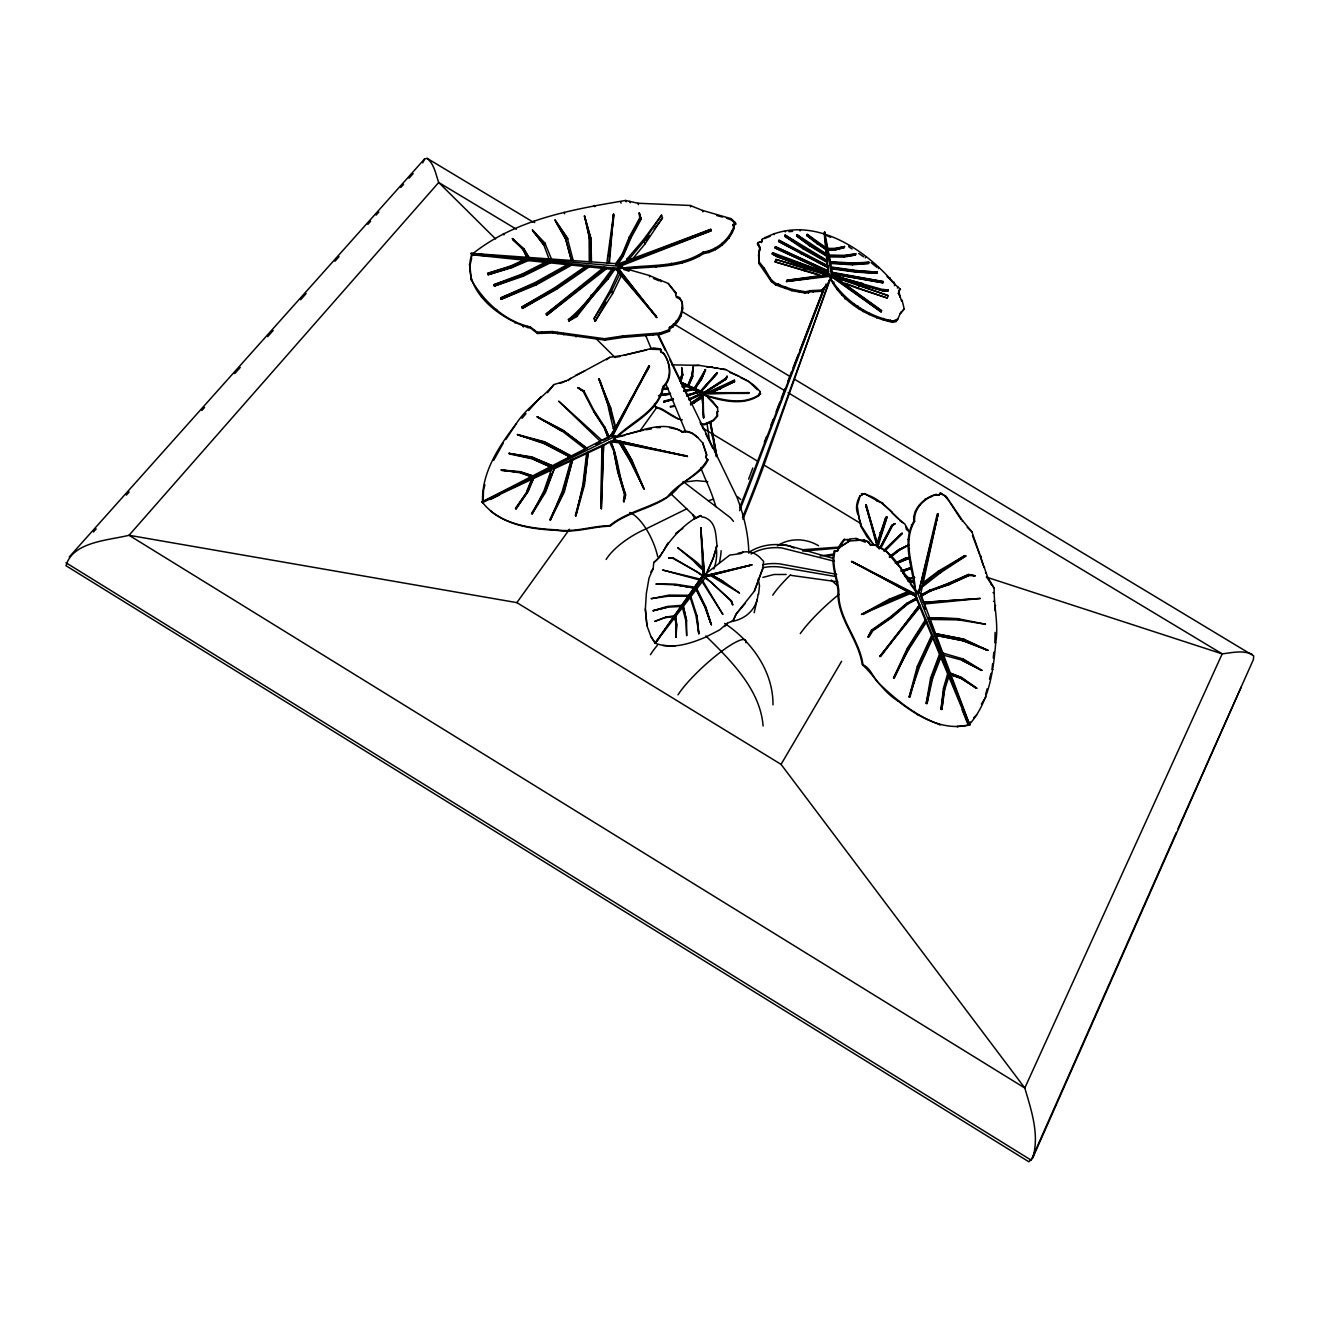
<?xml version="1.0" encoding="UTF-8"?>
<svg xmlns="http://www.w3.org/2000/svg" width="1320" height="1320" viewBox="0 0 1320 1320"><rect width="100%" height="100%" fill="white"/><g stroke="black" fill="none" stroke-linecap="round" stroke-linejoin="round"><path stroke-width="1.5" d="M860.128 495.776L857.274 505.824L859.122 517.869L861.382 526.053L873.163 544.087L866.943 536.712L860.788 526.202L858.544 515.559C855.03 509.487 856.466 501.435 860.128 495.776L861.811 495.198L861.993 493.63C880.126 496.584 891.149 513.348 904.745 523.974L909.43 531.993L906.361 529.403L905.701 526.235M600.864 508.216L601.937 445.483L601.359 508.761L603.587 444.708L601.359 508.761M995.098 632.395L994.851 642.708L995.709 642.774C993.382 671.566 988.928 702.636 968.913 724.961C942.678 731.379 917.647 716.413 897.732 700.804C882.568 691.564 874.747 675.724 862.191 664.636C858.561 638.616 836.418 617.859 838.018 590.667C836.863 577.582 830.329 564.3 834.289 551.149L837.721 550.77L838.942 548.014L849.304 541.101L838.134 548.014L837.721 550.77M995.709 642.774C998.827 624.244 993.745 606.292 994.174 588.225L987.723 577.401L971.866 531.729L963.006 521.202L946.357 496.683L940.78 493.168L938.091 495.231L935.632 494.555C924.115 497.656 912.532 508.563 913.786 521.317C901.477 542.586 912.631 567.765 914.958 590.386L920.733 593.917L969.771 725.076L956.901 726.528L957.743 726.643M484.885 484.72L483.483 490.561L483.153 503.068L482.014 501.98L610.071 435.996L615.697 436.062L616.688 437.25C633.369 422.07 658.993 411.147 663.481 387.04C672.986 378.543 670.676 362.62 663.531 353.347L661.106 352.258L660.511 348.942L653.664 347.952L623.931 355.245L609.757 357.291L566.412 380.737L553.921 384.582C542.091 398.277 526.119 408.061 516.054 423.984C498.745 446.671 481.255 472.758 482.592 502.524C500.148 524.832 530.31 529.106 556.908 530.376C575.272 533.231 592.449 526.449 610.071 526.218C630.564 509.025 661.452 508.365 678.81 486.783C688.363 477.807 702.24 472.444 707.933 459.954L707.487 459.36C698.742 476.041 678.645 482.295 667.26 496.98C648.829 508.282 626.456 511.945 609.576 525.673C591.938 525.904 574.744 532.702 556.38 529.848C533.494 528.561 509.14 525.723 490.611 510.988L491.172 511.533M674.965 617.446L676.302 625.548L676.054 637.329L676.698 625.086L675.527 616.473L676.698 625.086M676.054 637.329L676.434 625.614L675.246 619.08M692.769 376.216L688.512 385.82L692.769 376.216L693.132 366.943L691.894 376.266L687.836 385.506L691.828 375.573L693.132 366.943M907.22 591.938L888.871 599.395L861.531 614.394L911.064 593.208L851.516 561.479L916.377 594.495L915.552 594.462C915.651 570.322 901.197 544.005 914.628 521.301C913.357 508.546 924.941 497.64 936.474 494.521L938.932 495.214L940.78 493.168M645.348 609.031L646.915 625.433L645.348 609.031L646.355 593.389L649.044 578.011L653.169 568.573L650.76 572.187M608.784 263.142L613.553 214.054L609.477 262.498M622.149 443.289L632.065 460.581L644.259 489.225L629.722 460.135L618.585 441.589L622.149 443.289L687.423 456.472L613.701 439.808C629.558 421.855 658.416 412.335 663.019 386.413C672.523 377.933 670.23 361.993 663.086 352.704L660.643 351.632L660.511 348.942M758.571 594.38L759.495 585.849L758.224 578.869M992.607 663.663L991.996 669.388L992.855 669.471M993.217 657.954L993.828 652.229M949.212 675.675L944.74 689.238L941.87 709.434L941.028 709.335L943.47 688.248L947.644 673.843L940.384 656.386M941.87 709.434L944.311 688.347L948.486 673.926L947.644 673.843M861.993 493.63L861.811 495.198M575.306 515.46L583.985 484.374L588.241 451.935L584.496 484.935L575.833 516.005L582.83 484.836L586.723 452.644M575.833 516.005L583.357 485.397L585.535 467.296M586.03 463.287L586.756 457.248M653.169 568.573L653.779 562.485C661.93 557.172 674.949 529.931 663.812 550.423M739.299 592.861L710.259 575.438L705.986 576.642L706.431 573.226L729.762 555.093L740.833 553.608L743.044 552.206L738.276 553.163M701.959 424.677L704.715 424.727L713.279 420.849L717.453 416.262L716.743 412.632L717.667 411.345L716.743 412.632M717.453 416.262L717.618 413.787M606.854 263.01L613.553 214.054M608.47 256.245L609.312 250.123M609.873 246.048L614.031 215.44M623.419 501.286L624.409 494.126L617.711 471.883L613.866 451.754L618.206 472.461L624.904 494.686L623.914 501.847L625.301 494.175L618.849 472.758L614.41 451.374L610.648 441.375C618.503 458.172 618.601 477.543 625.795 494.736L623.914 501.847M941.028 709.335L943.899 689.139L947.727 677.523M761.739 240.504L761.409 242.583L762.168 239.316C809.704 212.239 864.699 247.83 895.009 284.493L899.926 288.733L898.375 293.452L899.035 295.086L899.514 293.914M809.853 291.885L821.172 291.308L827.095 285.236L821.634 290.087L810.332 290.664L808.599 292.809L805.035 293.007L791.934 290.713L775.566 284.839L771.408 281.605L759.016 263.587L758.571 255.156L760.072 247.434L757.68 242.732L761.838 241.395M758.571 255.156L760.072 247.434M941.226 656.469L932.613 678.364L927.036 703.543L926.195 703.444L930.6 677.985L939.493 654.241L933.025 638.731M927.036 703.543L931.441 678.067L940.335 654.308L939.493 654.241M629.079 271.21L623.518 269.363C650.314 265.963 680.047 269.115 703.51 253.572C717.271 251.575 729.547 241.015 734.283 228.047L733.425 226.099L735.768 224.004L735.339 222.585L731.131 218.658L702.471 210.424L690.228 205.474L637.923 203.247L625.63 200.458C572.286 209.451 514.849 219.334 471.57 254.694C460.762 290.614 500.643 319.803 530.838 328.284L537.537 333.498L552.865 332.937L605.022 340.131L623.057 337.392L660.577 334.356L669.487 331.204L669.438 327.327C678.084 322.295 683.661 311.602 681.895 301.504L679.503 297.594L675.774 295.828L675.625 292.397L668.217 283.47L649.259 275.467L623.023 267.96L618.37 269.148L656.766 317.559L617.875 267.745M669.487 331.204L669.438 327.327M939.477 724.647L940.318 724.762C917.169 716.628 897.798 701.332 880.226 684.601C873.114 678.76 871.645 668.927 862.999 664.702C859.37 638.682 837.226 617.909 838.81 590.716C837.655 577.599 831.121 564.316 835.082 551.166L834.289 551.149M763.092 726.016C760.369 689.733 730.719 660.346 705.886 635.976M669.916 328.746C678.876 323.515 684.898 311.883 681.895 301.504M920.733 590.04L921.558 586.195L930.996 578.787M922.168 583.407L938.272 571.246L964.161 555.951L965.861 555.984L939.972 571.296L923.835 583.473L922.168 583.407L938.091 513.975L920.733 593.917M922.399 586.229L923.835 583.473M926.195 703.444L931.772 678.282L932.613 678.364M471.438 280.368L469.887 265.93L471.685 258.027M754.149 612.661L757.185 599.511M937.249 513.991L918.555 592.746L938.091 513.975M985.595 694.782L987.063 688.924M989.538 679.156L991.006 673.299M877.866 542.949L885.835 517.308L887.04 516.994L878.559 544.632L877.355 544.929L878.179 547.75M933.157 637.065L919.446 666.831L909.133 697.059L917.334 666.254L931.639 635.382L925.881 621.538M909.975 697.158L918.159 666.336L932.481 635.448L931.639 635.382M549.796 519.635L563.772 491.386L572.781 459.212L564.3 491.947L550.324 520.179L562.386 490.941L571.147 459.987M887.04 516.994L878.114 543.097L876.909 543.394L885.835 517.308M563.458 489.555L571.114 462.495M754.38 590.947L762.597 568.937L754.479 591.013L736.428 613.701L733.012 620.779L727.353 623.221L719.532 629.986L705.573 637.147C689.947 643.813 671.929 649.588 655.248 643.236L651.04 636.702L646.784 625.366M680.707 381.447L682.737 374.368L680.79 382.156L704.434 392.7L748.885 392.683L704.731 393.921L704.434 392.7L705.21 394.977L712.784 401.445L717.585 407.748L707.767 397.435M705.622 457.396L706.447 454.575L702.669 442.86L706.893 455.169L705.622 457.396L707.933 459.954M658.961 638.418L655.116 643.187L703.312 574.678L706.546 573.309L713.163 558.178L716.941 545.737L713.262 558.278L707.388 571.494M898.375 293.452L899.926 288.733M762.679 569.019L763.62 561.363L761.409 559.069C756.739 553.558 750.073 550.869 742.945 552.106M909.133 697.059L918.605 666.748L930.6 640.728M706.893 396.099C723.376 401.164 743.242 405.751 758.686 395.736L758.901 394.168L760.403 393.707L760.039 391.627C751.278 380.226 737.632 376.612 725.885 369.584L699.072 365.376L671.88 364.848M758.686 395.736L758.901 394.168M679.833 381.034L681.978 374.451L680.443 380.094M837.193 551.38C838.464 543.659 852.803 529.485 838.15 548.51M422.746 162.822L424.578 158.944L427.152 158.367L533.181 222.107M571.659 460.564L554.268 468.765L545.606 492.145L532.092 513.958L543.906 491.056L551.578 469.21M532.092 513.958L544.451 491.617L550.819 473.418M829.802 279.328L762.349 469.706A188.215 16.087 -71 0 1 742.88 519.238M1032.851 1157.706C1039.649 1134.672 1031.332 1110.202 1024.799 1088.01L781.06 764.362L516.879 602.63L129.046 535.277C108.801 540.326 72.402 541.678 66.049 565.752L1028.89 1161.798L1032.851 1157.706L1241.311 686.862M759.627 248.638L757.68 242.732M758.027 245.487L758.472 244.299M759.462 242.154L757.235 243.919M761.541 241.758L762.168 239.316M759.396 250.008L759.841 248.803M759.132 251.708L759.577 250.503M764.973 237.352L764.528 238.54L770.203 236.23M759.016 263.587L759.016 253.951M531.547 513.414L545.061 491.601L554.268 468.765M773.982 234.679L774.411 233.508M763.851 269.511L764.313 268.29L759.462 262.366M823.762 234.234L824.637 231.94L828.399 275.616L777.447 256.905L772.167 253.902L772.612 252.697L828.779 273.587M828.118 272.745L774.956 247.896L775.401 246.708L828.514 270.979L828.316 274.774M778.585 241.445L779.014 240.257L828.003 265.848L827.558 267.036L778.585 241.445L827.607 267.548L828.069 272.184L774.956 247.896M713.79 569.019L714.466 567.204A207.504 87.004 -15.2 0 0 716.116 547.074M880.192 548.245L892.403 525.014L894.976 523.776L891.792 525.162L879.829 547.915M880.803 548.113L892.601 525.492L894.976 523.776M785.218 231.907L785.647 230.736M825.396 273.768L823.977 273.966L823.053 276.358L775.021 261.839L775.929 259.429L825.396 273.768L824.934 274.956M827.558 267.036L827.095 262.366L803.088 248.787L784.69 236.214L785.119 235.042L827.491 260.65M777.447 256.905L777.909 255.7L772.612 252.697M769.527 279.18L769.989 277.959L764.313 268.29M821.535 272.646L777.843 256.789L778.288 255.585M771.408 281.605L771.87 280.368L769.989 277.959M775.566 284.839L776.028 283.602L771.87 280.368M778.024 285.334L778.503 284.097L776.028 283.602M784.69 236.214L827.046 261.822L826.468 256.08L809.853 245.965L796.62 235.9L797.049 234.745L826.848 254.183M800.052 230.885L800.497 229.729M780.169 286.605L780.631 285.367L778.503 284.097M838.695 278.058L840.328 279.229L839.404 281.638L858.314 288.536L887.238 298.007L888.178 295.63L838.695 278.058L837.771 280.45L833.266 277.183L824.637 231.94L831.551 276.837L830.626 279.229C842.968 302.61 867.438 316.833 892.567 322.327L896.049 321.552L897.798 318.962L893.062 321.106C866.514 315.959 843.051 299.574 829.273 276.408L786.456 281.523L786.918 280.302L828.861 274.411L831.551 276.837L833.728 275.979L881.578 310.695L881.083 311.899L832.557 277.464L829.24 280.516L826.617 286.44M785.4 288.436L785.862 287.199M806.817 235.504L807.246 234.349L826.221 247.863L825.775 249.035L816.832 243.391L806.817 235.504L825.825 249.612L826.204 253.44M803.088 248.787L803.534 247.599L785.119 235.042M748.605 479.177L752.829 467.989M801.487 254.1L801.933 252.912M801.454 254.446L801.9 253.258L779.014 240.257M798.171 264.182L798.633 262.977L828.811 273.95L828.349 275.154M803.979 248.754L804.424 247.566M799.342 264.346L799.788 263.142M791.934 290.713L792.396 289.476L805.497 291.769L810.332 290.664M809.853 245.965L810.298 244.794L797.049 234.745M826.403 255.37L810.744 245.998L811.189 244.827M804.292 271.128L805.216 268.719L823.977 273.966M816.832 243.391L817.278 242.22M816.816 243.672L817.245 242.5L807.246 234.349M799.326 292.248L799.804 291.01M826.106 283.965L749.892 484.176A203.412 16.698 -71 0 1 739.563 510.675M805.035 293.007L805.497 291.769M808.599 292.809L809.061 291.588M825.825 249.612L826.27 248.44L817.245 242.5M818.136 271.59L818.598 270.385M818.268 271.821L818.73 270.633M826.468 256.08L826.914 254.909L810.298 244.794M813.252 292.347L813.731 291.126M827.095 262.366L827.541 261.195L803.534 247.599M827.607 267.548L828.069 266.359L801.9 253.258M825.775 249.035L824.191 233.096L827.59 249.628L835.626 249.496L836.088 248.325L844.569 246.493L844.123 247.648L835.758 249.81L827.722 250.222L828.168 249.051L836.203 248.655L844.569 246.493M835.758 249.81L836.203 248.655M821.172 291.308L821.634 290.087M823.366 289.344L823.828 288.139M824.224 287.81L748.539 484.737A205.87 16.78 -71 0 1 739.546 507.903M764.329 442.183L766.54 436.474M770.962 425.04L773.173 419.314M776.111 411.708L779.807 402.171M781.275 398.359L784.954 388.839M787.908 381.216L791.587 371.695M793.056 367.884L798.22 354.552M799.689 350.74L823.267 289.773M829.273 276.408L829.736 275.203L786.918 280.302M829.24 280.516L828.779 281.721L830.626 279.229M832.557 277.464L833.019 276.26L881.578 310.695M833.167 276.705L833.63 275.5L863.247 283.849L862.785 285.037L833.266 277.183M833.448 283.222L833.927 282.018M844.14 257.087L844.585 255.915L855.871 253.852L855.426 255.007L844.14 257.087L829.092 256.921L829.554 255.75L844.585 255.915M849.205 245.586L848.76 246.741L852.076 248.985M837.342 289.888L837.82 288.684M843.216 279.873L843.744 278.503L883.493 289.789L888.278 290.053L887.816 291.225L883.03 290.977L862.785 285.037M852.472 264.792L852.934 263.62L869.022 262.284L868.56 263.439L852.472 264.792L830.445 263.455L830.89 262.284L852.934 263.62M841.863 295.284L842.341 294.079M844.899 298.914L845.377 297.709M831.435 268.29L855.921 271.705L856.383 270.534L877.338 272.118L876.876 273.289L856.07 272.118L831.551 268.818L832.012 267.63L856.531 270.93L877.338 272.118M856.07 272.118L856.531 270.93M865.309 257.945L865.772 256.789M858.314 288.536L859.204 285.664M839.883 278.57L861.564 284.427L862.026 283.239M853.924 305.399L854.403 304.177M857.505 307.164L857.983 305.959M859.172 309.028L859.65 307.808M932.481 676.451L936.078 667.326M937.514 663.679L939.659 658.218M878.41 268.57L878.872 267.415M863.131 311.619L863.61 310.414M869.105 314.605L869.599 313.385M883.327 281.622L833.118 273.009L832.656 274.213L882.865 282.793L883.327 281.622L833.002 272.432M861.564 284.427L882.568 290.598L883.047 289.41L888.278 290.053M883.03 290.977L883.493 289.789M892.303 281.82L889.878 279.147L890.34 277.976M876.678 317.873L877.173 316.651M893.524 283.156L893.986 282.001M894.597 283.486L894.547 285.648L895.009 284.493M883.064 319.721L883.542 318.5M897.352 288.073L897.814 286.902M899.101 291.076L899.564 289.905M888.162 321.189L888.641 319.984M890.059 321.222L890.554 320.017M899.877 297.132L900.355 295.96M892.567 322.327L893.062 321.106M901.56 301.257L898.854 292.281M896.049 321.552L896.544 320.347M904.233 308.946L900.389 313.401L904.233 308.946L902.038 300.069M629.029 240.273L622.693 255.733L616.209 265.039L615.714 263.637L622.198 254.331L629.244 237.154L639.705 217.982L639.292 212.817L640.167 219.384L629.722 238.557L629.244 237.154M526.68 491.353L532.141 478.368L527.241 491.898L515.988 508.827L527.241 491.898M880.44 547.767L886.826 535.243M622.826 254.479L630.696 236.148L640.761 217.684L641.223 219.087L631.174 237.55L623.32 255.882L617.496 265.122L617.001 263.736L622.826 254.479L623.32 255.882M726.165 378.312L727.056 376.233L726.231 379.022L703.956 393.145L726.231 379.022M694.798 388.806L701.53 378.659L705.474 369.55L701.596 379.351L694.798 388.806L700.392 391.446L716.991 373.015L700.392 391.446M550.324 520.179L560.554 496.881M1176.334 832.441L1031.184 1160.164L66 562.749M1178.001 828.663L1253.422 659.521L1253.686 655.908L794.739 379.351M897.32 320.166L900.883 312.197M618.882 271.375L609.939 290.73L594.033 318.582L595.072 321.387L612.595 293.634L621.258 275.798L620.268 272.992L615.598 268.323L471.026 253.325L472.131 256.047M926.722 621.605L908.704 649.357L893.524 678.018L907.351 648.219L925.254 620.037L919.595 606.441L879.829 656.486L920.436 606.474M894.349 678.101L908.193 648.285L926.095 620.087L925.254 620.037M515.443 508.282L527.637 490.957L533.923 477.526L528.182 491.518L515.988 508.827M868.065 637.032L871.299 630.25L889.795 617.397L906.807 603.289L916.822 597.812L907.649 603.339L890.62 617.446L872.107 630.316L868.065 637.032L871.976 630.762L891.165 617.413L906.955 603.949L917.268 598.9L907.797 603.982L891.99 617.463L872.784 630.828L868.874 637.098M733.012 620.779L736.329 613.635L745.107 603.636M594.033 318.582L611.589 290.829L620.268 272.992M689.931 386.479L694.171 388.509L705.474 369.55M694.171 388.509L701.118 379.153L705.54 370.26M618.618 272.695L615.598 268.323L622.529 266.558L471.026 253.325L618.552 263.835L623.023 267.96C649.836 264.561 679.569 267.696 703.065 252.153C716.826 250.157 729.102 239.596 733.854 226.627L732.996 224.68L735.339 222.585M893.524 678.018L907.88 649.291L924.825 623.172M981.403 703.989L985.957 696.844M493.647 460.449L503.365 442.926M611.903 436.012L649.093 365.871L612.397 436.606M609.246 437.266L604.577 426.954L609.246 437.266L614.328 429.825L613.338 428.62L614.707 426.178L609.724 406.808L598.884 378.856L610.714 408.028L615.681 427.366L649.572 366.514M649.093 365.871L610.566 436.59M595.072 321.387L605.979 302.23M781.06 764.362L841.632 661.27M586.856 265.353L554.911 287.628L521.845 307.015L522.39 308.401L556.66 289.212L589.099 266.921L604.626 268.537L604.131 267.135L546.183 313.896L546.727 315.282L606.507 268.736L613.321 269.445L612.827 268.042C599.428 286.044 585.503 305.217 568.409 319.621L568.953 321.024C585.75 307.18 598.884 288.205 612.332 271.012M653.779 562.485L659.604 557.221L662.772 551.809M632.362 259.198L645.067 243.853L662.491 217.965L661.567 215.176L642.543 240.883L626.917 259.132L627.891 261.921M626.917 259.132L630.118 257.928L644.111 241.065L661.567 215.176M727.138 376.942L725.753 378.988L703.51 392.931L725.686 378.279L727.056 376.233M568.409 319.621L576.279 315.15L591.31 295.762L607.662 277.48L614.081 268.174L614.576 269.56L608.173 278.883L591.822 297.165L576.807 316.536L568.953 321.024M655.248 643.236L673.81 616.621M666.055 617.183L654.605 621.456L665.94 617.116L674.586 615.747L681.136 606.441L667.392 607.183L653.119 610.731L667.507 607.249M653.119 610.731L667.309 606.457L681.928 605.303L688.38 596.145L669.174 595.996L688.38 596.145M694.122 587.977L674.635 584.727L694.122 587.977L688.974 595.287L669.025 595.089L651.37 598.686M699.616 579.942L694.683 587.185L674.998 584.116L656.205 584.1M699.732 580.008L662.64 570.025L700.342 579.15L702.537 576.031L696.927 571.692L672.986 558.393L668.729 557.815L673.018 557.865L668.729 557.815M700.821 527.719L704.336 574.2L700.821 527.719L702.933 575.454L673.018 557.865M516.879 602.63L569.497 529.237M640.052 430.815L656.799 407.467M505.774 439.593L516.054 423.984M700.507 423.918L704.649 424.001L713.212 420.139L717.37 415.536M666.551 546.001C688.297 515.41 712.536 511.302 694.072 518.974M706.431 573.226L655.116 643.187L706.101 576.724M645.86 240.471L649.423 235.653M654.176 229.218L662.491 217.965M879.829 656.486L919.743 604.84L880.654 656.568M968.055 724.845L970.299 721.99M973.649 717.701L976.734 714.962M521.977 418.341L526.004 413.655M528.693 410.536L541.101 396.478M724.597 626.587L727.452 623.288M716.991 373.015L700.986 391.066L703.51 392.931M701.068 391.776L717.073 373.725M69.267 556.941L424.578 158.944M93.439 531.993L96.178 528.908M126.373 495.082L129.112 491.997M201.844 410.471L204.583 407.401M234.778 373.56L240.257 367.405M267.696 336.633L273.19 330.478M300.63 299.722L306.125 293.568M334.933 261.261L339.058 256.641M367.867 224.35L370.606 221.265M376.101 215.111L378.84 212.041M400.801 187.423L403.54 184.355M409.035 178.2L413.143 173.58M885.175 550.176L902.286 533.296L884.416 551.43M884.631 549.631L901.675 533.445M883.822 550.836L902.286 533.296M546.727 315.282L581.163 287.479M584.281 284.955L599.923 272.316M889.762 557.486L898.936 550.259L907.962 545.374M890.373 557.337L899.547 550.11L908.572 545.226M923.241 586.245L940.549 572.665L965.861 555.984M546.183 313.896L606.012 267.333L606.507 268.736M848.43 540.21C854.353 538.461 842.671 540.144 849.041 540.062M889.218 556.924L898.524 549.796L908.16 545.16M889.828 556.792L899.134 549.664L908.77 545.028M894.366 523.924L892.601 525.492M577.285 273.768L555.456 289.014L554.911 287.628M521.845 307.015L556.132 287.826L588.588 265.518L589.099 266.921M675.708 533.362L682.803 528.479M690.509 405.025L702.322 397.666L702.108 395.455L693.313 401.395L693.478 402.814L702.256 396.874L702.042 393.971L681.087 383.014M940.549 571.51L964.161 555.951M690.36 403.606L702.158 396.248M705.276 395.686L705.128 394.267L702.042 393.971L703.61 417.928L703.131 394.779C721 399.102 741.873 406.015 758.62 395.026M922.35 595.419L930.006 590.733L948.239 584.611L968.946 575.487L949.096 584.644L930.831 590.766L920.816 596.343L922.515 600.88M522.39 308.401L553.707 290.037M568.293 380.556L570.52 378.328M584.711 370.936L575.652 375.325M571.642 265.105L536.283 284.873L501.138 299.326L500.577 297.957L535.738 283.486L571.131 263.719L571.642 265.105L587.367 266.739M569.283 263.522L535.211 282.497L500.577 297.957M551.875 274.89L559.053 270.897M564.432 267.911L568.012 265.914M689.155 398.97L701.101 393.475L689.238 399.679M863.164 614.493L890.522 599.462L908.87 592.004M929.676 590.188L920.403 595.237L969.045 574.563L975.133 575.817L968.187 574.53L949.064 583.341L929.676 590.188L930.518 590.221M720.241 387.601L734.415 380.209L734.563 381.628L710.292 393.409L710.143 391.99L720.241 387.601L720.39 389.004M554.961 465.234L570.389 457.281L544.483 443.767L517.423 434.511L544.582 441.771L571.989 456.456L584.001 450.268M595.617 444.279L600.666 441.672L559.168 401.676M603.768 440.088L608.173 437.811L604.444 427.762L593.703 411.493L583.176 391.347L577.913 387.601L583.176 391.347M689.023 399.284L701.53 393.69L702.124 394.68M689.106 399.993L701.596 394.399M567.864 264.709L550.324 262.878L523.264 276.21L494.406 286.077L493.845 284.707L522.407 273.9L547.387 261.245M524.733 274.378L547.915 262.63L528.313 260.601L511.978 267.613L488.185 274.741L487.624 273.372L510.444 266.079L525.822 259.017M606.573 359.766L609.757 357.291M490.479 499.471L499.62 494.967M686.812 508.794L646.123 528.825A38.989 12.936 -32.2 0 0 606.177 559.449M895.257 563.095L905.982 557.997L895.851 562.963M861.531 614.394L889.383 600.814L909.397 593.142L916.261 596.475L969.771 725.076L916.624 590.452L916.261 596.475L910.239 593.175L911.064 593.208M897.435 562.963L909.364 558.112M896.412 563.623L909.975 557.981M714.302 391.066L734.563 381.628M703.956 393.145L708.757 393.409L708.592 391.99L734.415 380.209M532.686 478.929L482.592 502.524L531.976 477.081L519.997 472.741L501.154 469.969L520.344 471.653L533.726 476.173M534.452 478.087L550.341 470.613M573.292 459.789L587.235 453.222M588.753 452.512L602.432 446.077M604.082 445.285L609.543 441.886L614.361 452.347M611.143 441.969L619.575 442.778L630.696 461.307L644.259 489.225M488.185 274.741L510.988 267.465L526.35 260.387L471.57 254.694L491.568 256.113M501.138 299.326L532.108 285.516M779.014 544.797C791.142 537.619 806.668 538.543 818.565 545.77M487.624 273.372L511.434 266.244L527.785 259.215L528.313 260.601M710.77 229.334L619.856 264.726L620.351 266.128L711.199 230.752L710.77 229.334L618.552 263.835L619.047 265.238M903.293 571.246L910.585 568.557L902.236 571.741M494.406 286.077L519.139 276.721M636.817 258.588L642.543 256.443M650.166 253.588L711.199 230.752M470.861 278.998C483.268 301.224 504.983 321.321 530.277 326.898L536.976 332.112L552.321 331.534L604.494 338.728L622.545 335.973L660.082 332.937L669.009 329.786M900.801 571.065L910.47 567.781L901.411 570.933M493.845 284.707L522.72 274.84L549.796 261.509L550.324 262.878M762.877 577.417L773.899 574.514L786.225 574.464M560.257 383.411L566.412 380.737M758.967 394.878L760.403 393.707M616.192 436.656C637.527 433.323 662.656 418.489 682.555 432.217L686.944 431.722L692.257 433.406L697.669 437.481C693.742 433.372 687.967 429.973 682.093 431.623M643.863 430.072L626.257 434.428M708.213 500.742L713.476 499.224M914.743 577.566L908.985 579.15M673.447 399.448L663.696 401.957L673.183 398.656M686.614 395.026L698.115 391.908L686.697 395.736M663.696 401.957L673.266 399.366M646.569 350.014L623.931 355.245M861.382 493.795L864.913 493.647M864.303 493.812L867.256 494.719M705.986 576.642L751.756 564.878L711.843 575.025L723.112 581.361L739.481 593.01M663.597 401.247L673.365 398.739M687.043 395.241L698.759 392.254L687.126 395.95M866.662 494.885L877.024 500.61M877.288 547.09L865.739 504.933L879.186 549.021M876.414 500.758L882.865 503.068M882.255 503.233L892.204 512.242M898.161 518.859L891.594 512.391M899.745 520.641L903.078 522.852M865.276 542.19L855.756 538.543L859.93 539.913M879.928 532.604L881.149 532.323M880.473 533.098L881.694 532.802M844.321 540.045L847.226 539.385M616.688 437.25L624.723 435.468M835.626 249.496L844.123 247.648M902.962 573.21L908.935 578.341M908.605 580.14L904.431 575.635M684.123 390.538L692.175 388.806L684.206 391.248M908.325 578.473L914.413 577.187M683.611 391.034L692.769 389.12L698.197 392.617M685.525 391.363L692.851 389.829M670.263 406.411L674.388 405.85M670.345 407.137L674.388 406.312M848.496 541.101L863.692 539.962L868.643 541.976L870.672 545.127L875.407 545.226C895.57 552.766 903.424 574.546 915.783 590.419M650.331 349.206L660.973 349.585M905.388 558.129L909.843 557.386M826.617 556.281L832.706 555.324M830.098 279.724L756.855 481.239A190.756 16.186 -71 0 1 742.516 517.49M670.131 393.277L660.346 394.746L670.444 393.475M670.213 393.987L658.482 395.736L670.527 394.185M645.727 429.792L651.321 428.951M660.396 427.597L656.436 427.515M651.238 598.62L669.289 596.062M616.324 357.043L620.367 356.45M820.116 556.017L834.388 553.971M786.456 281.523L812.889 277.794M816.964 277.216L823.053 276.358M683.017 386.479L686.763 385.984L692.257 389.515M683.1 387.189L686.845 386.694M682.126 386.183L686.136 385.654L682.209 386.892M855.871 253.852L843.629 255.354L829.405 255.024M845.229 256.278L855.426 255.007M665.61 617.628L673.926 616.688M683.562 482.13L696.432 480.629L707.801 481.717M923.703 604.065L980.199 598.471L923.076 602.398L980.199 598.471M849.882 539.071L856.35 538.395M802.824 551.116L839.536 548.031M802.345 549.747L839.207 547.074M869.929 544.83L874.022 544.533M788.931 231.66L792.627 231.396M662.392 388.344L668.101 388.014M662.475 389.037L668.184 388.724M853.38 264.066L868.56 263.439M869.022 262.284L851.928 262.977L830.775 261.707M664.24 388.575L668.118 389.169L662.426 389.334M935.632 494.555L936.474 494.521M938.091 495.231L938.932 495.214M930.913 496.601L931.755 496.584M939.939 493.202L946.357 496.683M924.99 499.191L925.832 499.158M919.33 505.197L920.155 505.18M915.37 511.104L916.195 511.087M828.036 248.457L836.088 248.325M913.555 516.764L914.38 516.764M704.649 393.212L748.885 392.683M913.786 521.317L914.628 521.301M962.164 521.202L963.006 521.202M911.394 524.865L912.236 524.865M971.866 531.729L967.214 527.224M708.592 391.99L710.143 391.99M710.292 393.409L748.952 393.393M907.945 539.5L908.787 539.5M863.692 539.962L868.643 541.976M875.407 545.226L886.429 551.48L898.87 566.313M908.688 548.592L909.513 548.592M929.461 619.459L958.996 619.888L958.139 619.839L985.429 624.212L984.572 624.162M981.156 556.182L980.298 556.165L983.185 565.471M909.793 562.221L910.618 562.221M983.763 567.336L984.621 567.352M900.025 567.715L900.851 567.732M938.272 571.246L939.972 571.296M985.479 572.913L986.337 572.929M938.866 572.616L940.549 572.665M957.775 618.684L928.884 617.925L958.633 618.733L957.775 618.684L985.429 624.212M968.187 574.53L969.045 574.563M987.723 577.401L986.865 577.385L994.174 588.225M913.44 579.909L914.265 579.942M991.155 584.595L992.029 584.628M949.064 583.341L949.905 583.374M909.166 582.334L909.991 582.367M948.239 584.611L949.096 584.644M656.073 584.034L674.751 584.809M993.003 592.647L993.877 592.68M930.006 590.733L930.831 590.766M993.481 601.375L994.339 601.409M888.871 599.395L890.522 599.462M995.626 605.566L994.768 605.534L995.131 610.714M889.383 600.814L891.033 600.897M906.807 603.289L907.649 603.339M906.955 603.949L907.797 603.982M968.088 575.454L975.133 575.817M834.174 263.125L851.482 264.149M693.182 365.689L699.072 365.376M674.883 646.173L662.821 645.43M499.554 256.69L505.56 257.12M935.352 635.217L963.484 640.728L988.036 650.38L962.626 640.678L935.352 635.217L941.275 651.04M930.121 621.225L934.741 633.567L963.947 639.226L988.036 650.38M855.921 271.705L876.876 273.289M962.626 640.678L963.484 640.728M907.351 648.219L908.193 648.285M907.88 649.291L908.704 649.357M942.777 652.872L941.919 652.806L963.303 659.027L981.915 670.411L961.917 660.264L981.915 670.411M943.585 655.066L942.744 654.984L962.775 660.33M963.303 659.027L962.445 658.961L981.041 670.329M501.715 470.531L520.889 472.23L531.894 475.612M917.334 666.254L918.159 666.336M918.605 666.748L919.446 666.831M947.397 667.441L949.393 672.787L961.966 677.704L976.75 688.231L961.422 678.579L951.967 675.246M949.393 672.787L961.966 677.704M961.422 678.579L976.75 688.231M614.576 269.56L616.093 269.726M930.6 677.985L931.441 678.067M943.47 688.248L944.311 688.347M943.899 689.139L944.74 689.238M706.86 366.993L712.569 366.976M501.154 469.969L519.453 472.18L531.432 476.504M882.568 290.598L887.816 291.225M897.732 700.804L898.573 700.904M917.235 714.631L918.076 714.747M831.897 267.102L856.383 270.534M791.456 575.438L837.886 581.872M508.942 453.37L531.812 456.901L553.245 466.108L532.356 457.479L508.942 453.37L531.366 458.205L551.116 467.214L531.91 458.782L509.487 453.948M836.434 576.659L786.192 568.029A214.813 95.37 63.8 0 0 762.498 567.798M834.553 273.983L882.865 282.793M836.748 574.332L779.707 563.855A217.651 96.756 63.8 0 0 762.63 564.762M714.318 367.999L717.568 367.917M935.583 633.633L963.947 639.226M655.083 405.57L655.628 407.5C665.379 409.645 672.391 418.39 682.341 419.892M686.961 455.879L611.985 440.748L482.014 501.98L615.697 436.062L612.48 441.342M669.537 427.663L679.338 429.792L682.555 432.217M613.701 439.808L687.423 456.472M716.628 215.507L722.518 217.09M517.968 435.105L545.127 442.348L571.989 456.456M834.438 561.264L781.539 547.899A231.676 103.62 63.8 0 0 751.03 553.987M907.863 581.097L913.82 582.697M818.944 274.659L775.021 261.839M832.788 558.31L789.228 545.837L781.902 544.797A234.399 104.956 63.8 0 0 749.644 551.875M908.044 579.843L913.984 581.559M775.929 259.429L805.216 268.719M986.32 577.087L1222.188 653.862C1232.055 652.707 1243.093 649.918 1252.466 654.505M888.178 295.63L840.328 279.229M654.472 403.953L655.545 406.791L661.353 408.688L678.661 419.149M517.423 434.511L543.956 443.19L569.861 456.704M833.547 275.121L843.744 278.503M860.211 288.717L887.238 298.007M780.631 285.367L792.396 289.476M777.909 255.7L798.633 262.977M950.911 674.652L962.28 678.661M845.229 283.206L858.28 288.057M726.429 218.13L731.56 220.077L735.768 224.004M653.515 278.471L659.175 280.863M651.04 636.702L655.38 643.285M825.478 235.01L830.626 237.32M963.089 639.16L987.162 650.298M775.401 246.708L828.581 271.54M676.236 297.248L679.981 299.013L682.374 302.923M740.47 377.536L748.803 381.496L757.399 389.73M682.555 382.981L686.087 384.664M686.614 635.53L686.565 620.713L683.298 606.326L686.565 620.713M681.302 382.421L705.128 394.267M772.167 253.902L777.843 256.789M690.212 597.498L696.003 615.78L698.874 633.814L696.91 615.631L690.855 596.673M577.913 387.601L584.215 391.215L578.424 388.228M851.516 561.479L915.552 594.462M537.124 416.773L562.106 431.211L537.124 416.773L562.65 429.99L586.707 448.024M537.653 417.367L563.178 430.584L587.218 448.618M681.153 383.724L686.202 386.364M852.324 561.495L908.044 591.97M712.058 575.19L723.112 581.361M696.91 615.631L698.759 633.748M682.44 607.431L685.856 620.812L686.73 635.58M681.631 311.355L789.442 376.15M516.351 229.218L438.702 182.49C435.781 174.256 434.247 164.175 427.152 158.367M673.398 323.697L784.575 390.572M788.089 392.7L1222.188 653.862L1024.799 1088.01L129.046 535.277L438.702 182.49L495.594 238.936M702.553 427.944L757.036 460.845M764.065 465.085L860.706 523.479M705.128 607.183L696.168 589.495L705.128 607.183L711.397 624.822L705.589 606.639L696.878 588.786M705.49 606.573L711.282 624.756L705.012 607.117M722.733 614.262L702.834 580.981M858.693 253.457L863.659 256.822M731.362 600.699L732.715 604.808L731.263 600.616L705.589 577.401M702.19 581.823L722.832 614.312M961.125 677.622L975.893 688.149M796.62 235.9L810.744 245.998M839.404 281.638L881.083 311.899M705.16 577.962L710.869 581.922L730.867 600.897L732.715 604.808M683.034 481.454L730.273 517.605A234.845 98.389 -15.2 0 1 733.491 521.4M677.787 547.767L693.709 559.812C705.952 569.316 707.173 576.015 693.165 560.521L678.018 547.948M561.594 430.617L585.717 449.377M724.647 623.419C751.624 641.239 773.322 671.5 772.992 704.847M871.134 262.663L876.958 267.382M737.352 496.584L740.767 499.521M512.358 238.623L522.736 248.605L527.538 258.687L523.281 249.975L512.358 238.623L523.809 248.638L529.006 257.466M512.886 239.992L524.354 250.008L529.534 258.835M831.22 580.074L837.276 585.535M558.64 401.082L601.804 440.253M887.024 276.507L889.878 279.147M903.408 573.804L910.784 580.816M670.708 493.647L696.053 517.72M903.573 573.062L912.516 581.872M596.211 338.795L615.186 357.604M532.422 229.993L543.922 245.157L532.422 229.993L544.863 243.012L551.48 259.066M532.95 231.363L545.391 244.398L544.863 243.012M697.224 436.87L703.114 443.454M867.817 541.959L869.731 544.071M547.503 392.716L553.921 384.582M620.763 274.395L656.287 316.14M621.258 275.798L656.766 317.559M608.173 437.811L603.949 427.152L593.703 411.493M621.159 442.101L632.065 460.581M629.722 460.135L630.696 461.307M618.585 441.589L619.575 442.778M614.707 426.178L615.681 427.366M609.724 406.808L610.714 408.028M598.884 378.856L609.312 408.655L599.874 380.094M945.516 496.716L949.014 501.055M910.322 583.952L914.958 590.386M700.953 515.674L702.058 517.159L703.774 517.11C716.777 521.565 715.539 534.996 717.057 545.82M555.027 220.011L567.254 237.699L567.765 239.085L555.027 220.011L565.521 238.458L571.395 260.024M950.103 502.738L961.059 519.535M605.071 427.564L593.389 409.431L583.72 390.604M901.048 569.332L908.143 580.717M555.538 221.397L566.033 239.844M658.086 334.108L736.873 497.062A272.349 141.785 36.8 0 1 748.803 553.229M658.185 335.709L665.329 350.46M669.801 359.683L687.67 396.561M700.194 422.367L703.758 429.742M705.557 433.438L712.701 448.189M631.092 459.409L643.302 488.087M915.436 596.442L915.981 597.762M916.443 598.851L918.918 604.791M948.37 675.592L968.913 724.961L950.763 676.434M645.513 335L651.04 348.298M666.039 384.384L685.773 431.855M700.771 467.94L705.507 479.325A240.57 125.285 36.8 0 1 715.852 506.698M481.404 295.779L481.981 297.149M469.326 264.577L469.887 265.93M496.485 309.441L497.046 310.81M514.569 321.635L515.13 323.021M522.803 325.611L523.363 326.997M530.277 326.898L530.838 328.284M527.29 326.37L527.835 327.756M511.434 266.244L511.978 267.613M536.976 332.112L537.537 333.498M510.444 266.079L510.988 267.465M534.105 329.868L534.649 331.254M962.082 709.698L967.312 722.947M503.431 233.59L503.959 234.943M542.091 331.914L542.635 333.316M522.407 273.9L523.264 276.21M552.321 331.534L552.865 332.937M557.205 332.376L557.749 333.778M523.809 248.638L524.354 250.008M522.736 248.605L523.281 249.975M535.738 283.486L536.283 284.873M563.293 333.432L563.821 334.834M575.52 335.544L576.064 336.947M556.132 287.826L556.66 289.212M972.444 535.491L979.589 554.284M534.154 221.215L534.683 222.585M576.279 315.15L576.807 316.536M575.702 314.671L576.23 316.058M924.346 605.797L925.65 609.262M943.404 656.766L945.4 662.112M543.394 243.771L549.533 260.271M604.494 338.728L605.022 340.131M564.135 212.388L564.63 213.757M591.294 294.575L591.805 295.96M591.31 295.762L591.822 297.165M622.545 335.973L623.057 337.392M606.919 277.513L607.431 278.916M611.589 290.829L612.595 293.634M584.941 217.255L589.611 238.639L584.446 215.886L590.914 238.656L591.476 261.228M584.446 215.886L590.914 238.656M607.662 277.48L608.173 278.883M594.313 205.359L594.808 206.728M652.806 333.927L653.301 335.346M622.198 254.331L622.693 255.733M635.101 266.739L635.58 268.141M630.118 257.928L631.092 260.733M660.082 332.937L660.577 334.356M620.582 201.779L621.06 203.164M630.696 236.148L631.174 237.55M625.63 200.458L626.109 201.828M649.259 275.467L649.737 276.887M644.111 241.065L645.067 243.853M672.672 325.561L673.167 326.98M629.722 201.382L630.184 202.768M676.269 320.677L676.747 322.096M639.705 217.982L640.167 219.384M655.578 265.617L656.057 267.019M660.594 280.252L661.072 281.671M668.217 283.47L676.087 293.815L675.625 292.397M637.923 203.247L638.385 204.633M680.724 314.605L681.202 316.024M671.402 263.257L671.863 264.676M679.503 297.594L679.981 299.013M682.192 307.296L682.654 308.715M681.962 261.69L682.423 263.092M698.957 255.107L699.418 256.509M703.065 252.153L703.51 253.572M708.361 251.245L708.823 252.648M690.228 205.474L690.673 206.877M714.945 248.275L715.39 249.695M702.471 210.424L702.9 211.843M721.76 243.375L722.205 244.794M728.673 236.989L729.102 238.409M731.131 218.658L731.56 220.077M732.996 224.68L733.425 226.099M731.56 231.214L731.989 232.633M733.854 226.627L734.283 228.047M639.292 212.817L641.223 219.087M878.114 543.097L878.559 544.632M865.739 504.933L876.909 543.394M866.332 504.784L877.899 546.958M565.521 238.458L571.362 260.486M567.254 237.699L573.226 260.617M609.774 410.586L611.589 418.275M608.322 407.451L613.338 428.62M828.135 252.202L828.943 256.195M829.505 258.918L830.329 262.894M710.457 421.954L716.859 455.994M710.391 422.004L716.842 456.456M710.061 422.499L711.529 430.534M712.255 434.544L714.087 444.592M714.813 448.602L716.281 456.637M712.074 434.098L712.8 438.091M713.526 442.084L715.341 452.084M760.468 394.433L760.039 391.627M682.06 375.161L681.731 367.57L682.819 375.078M706.942 422.829L709.599 441.177M693.908 401.659L694.056 403.078M720.505 369.088L725.885 369.584M719.713 387.304L719.862 388.724M729.696 372.421L738.721 376.035M702.322 397.666L703.61 417.928M717.503 407.038L717.75 412.071M590.403 237.27L591.03 261.888M589.099 237.253L589.281 261.756M721.165 550.704A240.57 125.285 36.8 0 1 719.416 562.617M758.059 594.28A39.237 33.38 28 0 1 731.148 621.571M650.446 654.703A39.732 8.233 -42.2 0 1 657.294 645.414M677.985 694.864A47.553 8.827 -42.3 0 1 719.367 653.02A47.553 8.827 -42.3 0 1 745.866 642.691M800.283 633.616A45.919 7.788 -43 0 1 839.058 594.33M772.744 595.188A38.379 7.326 -43 0 1 790.647 574.712M777.397 545.803A38.412 19.602 53.7 0 1 794.095 548.13M629.739 512.457A38.907 15.988 66.9 0 1 657.723 556.726M692.637 514.668A45.853 19.651 66.9 0 1 694.468 518.248M751.756 564.878L706.134 575.52L751.839 564.96"/></g></svg>
